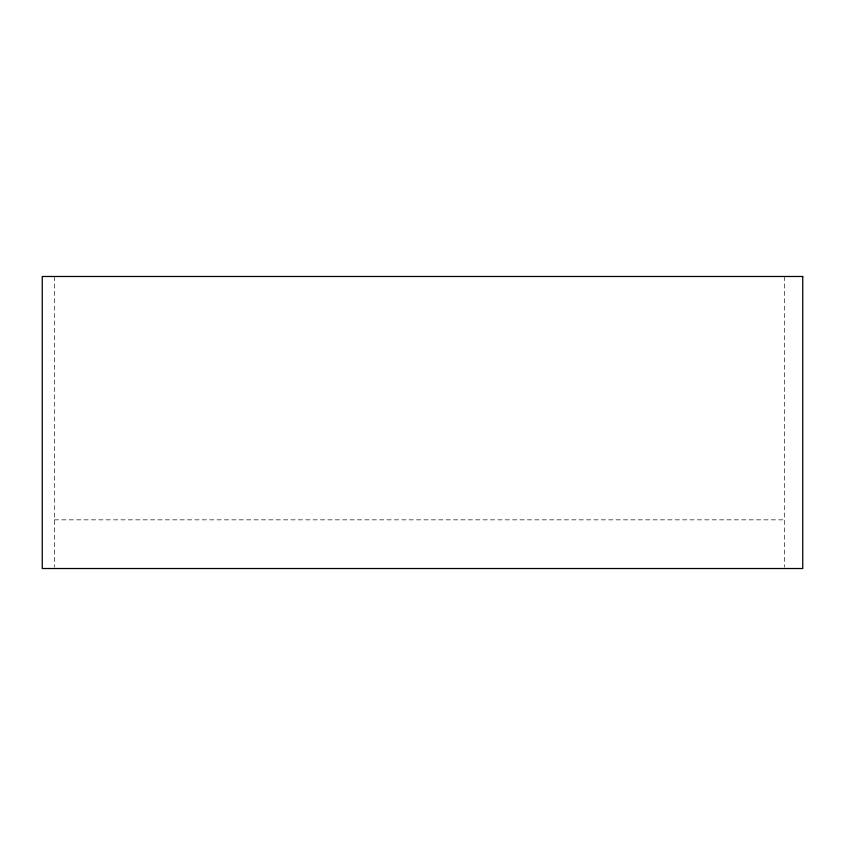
<?xml version="1.0" encoding="UTF-8"?>
<svg xmlns="http://www.w3.org/2000/svg" width="845" height="845" viewBox="0 0 845 845"><rect width="100%" height="100%" fill="white"/><g stroke="black" fill="none" stroke-linecap="round" stroke-linejoin="round"><path stroke-width="0.63" stroke-dasharray="4.22 3.17" d="M54.418 519.844L784.498 519.844M784.498 276.484L784.498 567.196M54.418 276.484L54.418 567.196"/><path stroke-width="1.27" d="M802.75 276.484L42.25 276.484L42.25 568.516L802.75 568.516L802.75 276.484"/></g></svg>
